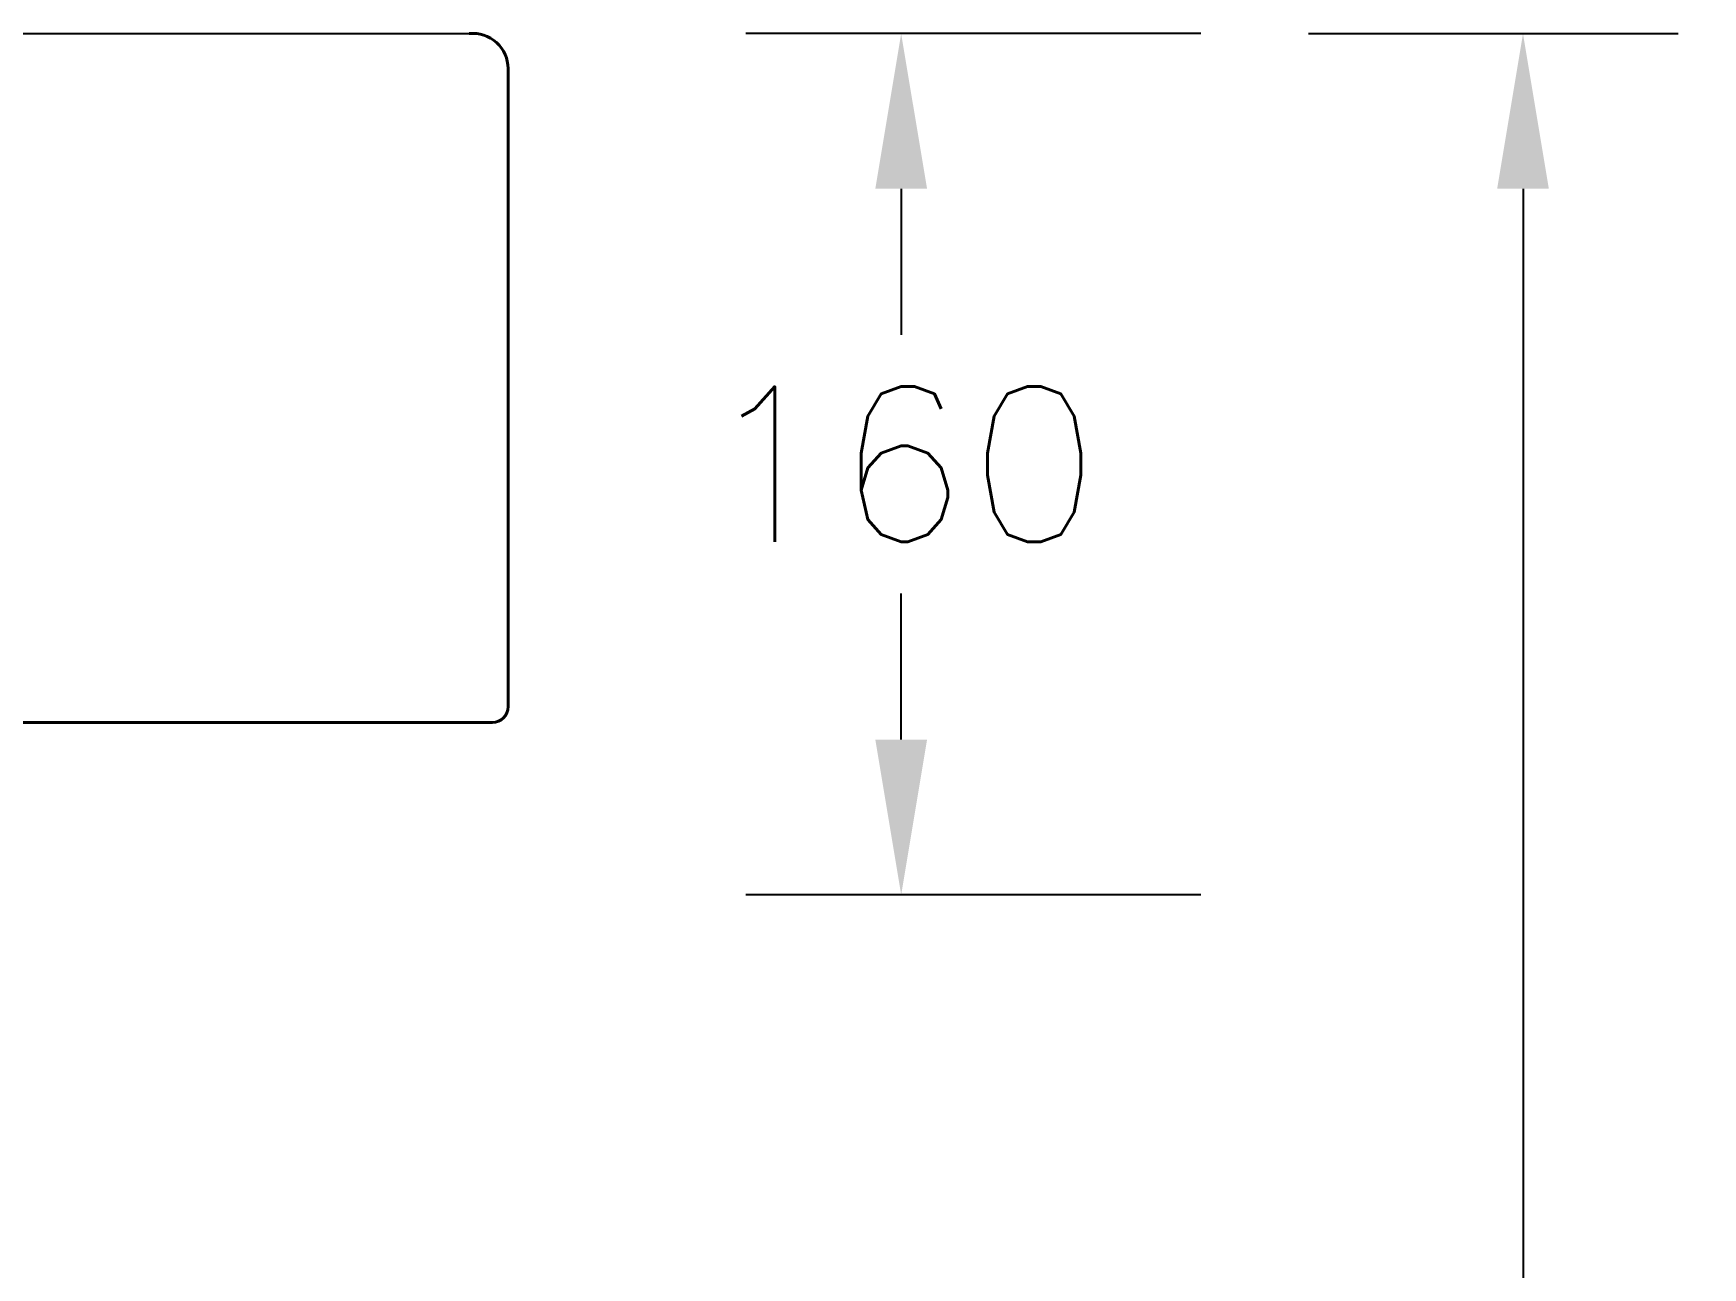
# Model space of a CAD drawing. Extents: x 63777 to 66202, y 58093 to 61523.
# Drawn here: x 64663.8 to 64973.6, y 59467.4 to 59696.5 of the extents above; entities that cross this region are included whole.
import ezdxf

# ---------------------------------------------------------------- set-up
doc = ezdxf.new("R2010")
doc.units = 0
doc.header["$MEASUREMENT"] = 0
doc.layers.get('0').update_dxf_attribs({"linetype": 'CONTINUOUS'})
doc.layers.get('Defpoints').update_dxf_attribs({"linetype": 'CONTINUOUS'})
doc.layers.add('Dim', color=4, linetype='CONTINUOUS')
doc.layers.add('외형선', color=4, linetype='CONTINUOUS', lineweight=40)
doc.styles.get("Standard").update_dxf_attribs({"font": 'txt.shx', "bigfont": 'ghs.shx'})
doc.dimstyles.get("Standard").update_dxf_attribs({"dimtxt": 0.18, "dimasz": 0.18, "dimexe": 0.18, "dimexo": 0.0625, "dimgap": 0.09, "dimtad": 0, "dimtih": 1, "dimtoh": 1, "dimdec": 4, "dimzin": 0, "dimdsep": 46, "dimtxsty": 'Standard', "dimcen": 0.09, "dimadec": 0, "dimazin": 0, "dimtfac": 1, "dimtdec": 4, "dimtofl": 0, "dimtmove": 0, "dimatfit": 0, "dimfxl": 0, "dimtolj": 1, "dimtzin": 0, "dimarcsym": 0})
doc.dimstyles.new('Standard$0', dxfattribs={"dimtxt": 0.18, "dimasz": 0.18, "dimexe": 0.18, "dimexo": 0.0625, "dimgap": 0.09, "dimtad": 0, "dimtih": 1, "dimtoh": 1, "dimdec": 4, "dimzin": 0, "dimdsep": 46, "dimtxsty": 'Standard', "dimcen": 0.09, "dimadec": 0, "dimazin": 0, "dimtfac": 1, "dimtdec": 4, "dimtofl": 0, "dimtmove": 0, "dimatfit": 3, "dimfxl": 0, "dimtolj": 1, "dimtzin": 0, "dimarcsym": 0})

# ---------------------------------------------------------------- blocks, each defined once
blk = doc.blocks.new('*D20')
at = {"layer": 'Defpoints', "color": 0}
for p in [(64824.86, 59696.43), (64890.43, 59696.43), (64890.43, 59536.6)]:
    blk.add_point(p, dxfattribs=at)
at = {"layer": 'Dim', "color": 0, "linetype": 'ByBlock', "lineweight": -2}
for p, q in [((64880.43, 59696.43), (64796.06, 59696.43)), ((64824.86, 59667.63), (64824.86, 59640.52)), ((64824.86, 59565.4), (64824.86, 59592.52)), ((64880.43, 59536.6), (64796.06, 59536.6))]:
    blk.add_line(p, q, dxfattribs=at)
at = {"layer": 'Dim', "color": 0}
for points in [[(64820.06, 59667.63), (64829.66, 59667.63), (64824.86, 59696.43)], [(64820.06, 59565.4), (64829.66, 59565.4), (64824.86, 59536.6)]]:
    blk.add_solid(points, dxfattribs=at)
at = {"layer": 'Dim', "color": 0, "insert": (64824.86, 59616.52), "char_height": 28.8, "attachment_point": 5}
blk.add_mtext('\\A1;160', dxfattribs=at)
blk = doc.blocks.new('*D27')
at = {"layer": 'Defpoints', "color": 0}
for p in [(64890.43, 59696.43), (64890.43, 58936.67), (64940.24, 58936.67)]:
    blk.add_point(p, dxfattribs=at)
at = {"layer": 'Dim', "color": 0, "linetype": 'ByBlock', "lineweight": -2}
for p, q in [((64900.43, 59696.43), (64969.04, 59696.43)), ((64940.24, 59667.63), (64940.24, 59340.55)), ((64940.24, 58965.47), (64940.24, 59292.55)), ((64900.43, 58936.67), (64969.04, 58936.67))]:
    blk.add_line(p, q, dxfattribs=at)
at = {"layer": 'Dim', "color": 0}
for points in [[(64935.44, 59667.63), (64945.04, 59667.63), (64940.24, 59696.43)], [(64935.44, 58965.47), (64945.04, 58965.47), (64940.24, 58936.67)]]:
    blk.add_solid(points, dxfattribs=at)
at = {"layer": 'Dim', "color": 0, "insert": (64940.24, 59316.55), "char_height": 28.8, "attachment_point": 5}
blk.add_mtext('\\A1;760', dxfattribs=at)

msp = doc.modelspace()

# ---------------------------------------------------------------- linework, layer by layer
at = {"color": 0}
msp.add_line((64303.8, 59696.4), (64745.06, 59696.43), dxfattribs=at)
at = {"layer": '외형선', "color": 0}
for p, q in [((64751.93, 59689.92), (64751.93, 59571.53)), ((64301.82, 59568.6), (64745.07, 59568.6)), ((64745.07, 59568.6), (64749, 59568.6))]:
    msp.add_line(p, q, dxfattribs=at)
for centre, radius, start, end in [((64745.38, 59689.92), 6.54, 0, 95.7629), ((64749, 59571.53), 2.93, 270, 0)]:
    msp.add_arc(centre, radius, start, end, dxfattribs=at)

# ---------------------------------------------------------------- dimensions: what is measured, and where the dimension line sits
at = {"layer": 'Dim', "color": 0}
for base, p1, p2, dimstyle, override, picture, middle in [((64824.86, 59696.43), (64890.43, 59536.6), (64890.43, 59696.43), 'Standard', {"dimscale": 160, "dimgap": 0.06, "dimdec": 0, "dimatfit": 3, "dimarcsym": 1}, '*D20', (64824.86, 59616.52)), ((64940.24, 58936.67), (64890.43, 59696.43), (64890.43, 58936.67), 'Standard$0', {"dimscale": 160, "dimgap": 0.06, "dimdec": 0, "dimarcsym": 1}, '*D27', (64940.24, 59316.55))]:
    dim = msp.add_linear_dim(base=base, p1=p1, p2=p2, angle=90, dimstyle=dimstyle, override=override, dxfattribs=at)
    dim.commit()
    dim.dimension.update_dxf_attribs({"geometry": picture, "text_midpoint": middle})

doc.saveas('drawing.dxf')
